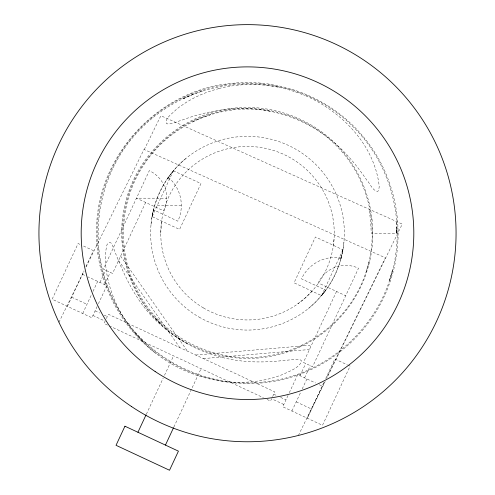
<?xml version="1.0" encoding="UTF-8"?>
<svg xmlns="http://www.w3.org/2000/svg" width="495" height="495" viewBox="0 0 495 495"><rect width="100%" height="100%" fill="white"/><g stroke="black" fill="none" stroke-linecap="round" stroke-linejoin="round"><path stroke-width="0.37" stroke-dasharray="2.48 1.86" d="M396.248 222.193L396.644 233.201L371.238 233.201L370.687 221.296L369.078 209.206M160.751 233.201L161.605 221.055M334.038 239.258L333.395 245.347M151.025 224.495C153.264 198.743 166.339 174.24 186.448 157.998M341.135 258.006C338.091 269.422 332.844 280.547 325.828 290.188L301.48 278.84A37.1 37.1 0 0 1 341.16 257.914L342.75 250.829L343.976 241.906M368.825 262.369L366.288 271.328C352.199 316.15 310.903 350.646 264.274 356.468C217.41 363.2 168.102 340.368 142.95 300.255C116.795 260.252 116.993 205.258 143.451 165.454C169.736 124.059 221.902 101.654 270.016 111.239C298.782 116.913 325.382 132.091 345.504 153.332C353.504 161.642 360.447 170.886 366.993 180.359C370.353 183.893 372.463 190.748 377.728 191.441L378.576 190.346L379.139 187.376A22.931 22.931 0 0 0 379.158 185.668C374.294 144.682 341.519 111.202 304.747 95.362M389.478 280.405L392.591 269.707C378.613 328.253 326.217 374.752 266.428 381.688C206.186 390.079 143.185 357.402 115.354 303.317C85.969 249.369 94.91 178.033 136.75 133.044C171.617 94.137 227.552 76.162 278.574 87.219M168.046 177.792L173.448 170.763L200.951 183.589L179.574 229.433L152.064 216.606L153.493 209.831L177.841 221.185A37.1 37.1 0 0 0 168.362 177.34L168.331 177.389M173.448 170.763L152.064 216.606L152.25 215.572M342.75 250.829L342.936 249.796L315.426 236.963L294.049 282.812L321.552 295.639L325.828 290.188L315.996 301.696L308.552 308.404M152.064 216.606L153.493 209.831M341.123 258.05L342.936 249.796L321.552 295.639L325.828 290.188M341.111 258.099L341.018 258.446M338.834 258.582A36.129 36.129 0 0 1 340.907 258.86L340.993 258.538M366.269 271.409C380.847 227.273 367.983 175.793 334.348 143.717C303.509 113.367 256.429 101.203 214.743 112.798C170.268 124.449 134.312 162.496 125.167 207.547C116.053 249.239 130.21 294.896 161.277 324.151L154.768 317.493L161.277 324.151M389.491 280.331C407.639 227.644 392.956 165.732 353.133 126.77C316.559 89.861 260.203 74.541 209.973 87.832C156.408 101.135 112.65 146.254 100.98 200.197C89.428 249.987 105.658 304.901 142.424 340.411L142.572 340.572C178.565 376.361 233.25 391.551 282.546 379.498C332.108 368.039 374.158 329.726 390.19 281.457C406.76 233.572 396.848 177.829 364.79 138.588C333.438 99.223 281.55 77.727 231.549 83.401L231.177 83.445C158.765 89.787 98.016 154.873 96.575 227.533C94.322 277.701 119.116 327.913 160.293 356.647C185.254 374.585 216.365 383.971 247.104 382.14C259.479 381.397 271.798 378.885 283.313 374.232C289.891 370.953 298.714 368.237 301.832 361.121C299.933 358.386 295.701 359.76 292.836 359.63C285.429 360.273 278.048 361.226 270.617 361.616A188.638 188.638 0 0 1 257.245 361.919C221.958 361.666 186.708 348.635 160.634 324.683C136.626 303.942 123.416 274.539 112.544 245.483A19.732 19.732 0 0 0 112.093 244.66C110.527 240.335 106.468 243.342 106.53 246.906C104.445 256.447 105.509 266.397 107.18 275.913C113.194 306.776 131.602 334.657 156.395 353.746M67.425 306.356L83.989 270.827M85.938 266.644L93.413 250.625L82.294 245.452M82.708 313.483L91.655 294.284M92.992 291.419L97.67 281.389M99.965 282.459L105.664 270.233M104.55 284.594L110.249 272.368M97.125 306.504L91.878 317.759L52.142 299.228L78.123 243.509L81.601 245.124M98.418 303.726L106.84 285.665L88.122 276.934M145.648 202.449L112.544 273.438L103.375 269.162L149.304 170.664A30.35 30.35 0 0 1 163.981 211L136.478 198.173L166.827 198.173M106.394 318.545L108.38 314.288L274.805 391.898L271.91 398.122M146.353 414.204L163.195 378.081M164.495 375.303L173.566 355.849M173.863 427.03L201.069 368.676M288.003 395.517L282.756 406.766L322.493 425.298L350.089 366.114L348.004 365.143M289.303 392.739L297.724 374.678L315.488 382.957M336.526 291.462L303.423 362.451L312.593 366.727L358.522 268.228A30.35 30.35 0 0 0 318.186 282.911L345.696 295.738M300.013 375.742L305.718 363.516M304.598 377.883L310.303 365.657M291.926 411.042L300.88 391.848M302.216 388.977L306.894 378.953M323.767 382.666L307.209 418.17L325.203 381.435M325.716 378.489L334.806 358.999L347.311 364.821M58.936 322.319L84.045 271.093M86.081 266.935L144.002 149.453L385.388 257.821L326.292 378.508M144.274 149.57L160.863 115.725L402.256 224.099L326.898 377.97M298.398 435.458L324.59 381.973M169.346 179.549A36.129 36.129 0 0 0 167.805 178.138L167.935 177.953M167.805 178.138L168.257 177.495M312.017 291.19L305.248 297.934L297.804 303.874M193.1 94.304L182.562 98.92L193.093 94.304L203.983 90.548M193.013 121.553L201.812 117.705L210.882 114.543M218.914 88.593L213.76 90.041A119.833 119.833 0 0 0 193.675 98.121L186.64 102.1L179.957 106.598A82.578 82.578 0 0 0 176.331 109.42C173.114 113.12 164.099 118.311 166.611 123.824C171.703 124.672 176.573 121.572 181.387 120.347C209.478 109.779 240.366 105.014 270.016 111.239M195.748 355.033L308.824 345.368L310.928 346.351M203.389 358.597L309.449 349.532M157.243 205.505L181.319 205.505M82.387 274.261L85.251 275.597M319.312 384.739L322.177 386.075M71.701 297.186L86.984 304.314M296.202 401.872L311.485 409M95.083 310.879L99.668 313.019M104.253 315.154L107.31 316.583M273.741 394.187L276.798 395.616M280.615 397.398L285.968 399.892M92.942 315.464L105.169 321.168L104.099 323.458L108.653 325.58M283.827 404.477L271.6 398.772L270.53 401.068L265.332 398.642M109.302 325.883L263.383 397.732M187.271 343.765L176.783 337.343M180.217 339.589C135.451 312.017 112.272 254.721 125.241 203.773C136.639 153.889 181.17 114.11 232.013 108.362L231.648 108.405C273.327 102.972 316.961 120.174 343.697 152.608C370.965 184.87 380.018 231.196 366.869 271.34C354.179 311.794 319.659 344.31 278.518 354.55C237.532 365.298 191.67 353.356 161.129 323.99M135.098 332.677L142.572 340.572M120.613 256.132L187.438 351.153M118.565 260.525L179.796 347.589M396.538 227.285L396.569 228.022L396.557 227.657M396.582 228.393L396.637 230.608M396.613 229.501L396.656 232.087M396.644 231.351L396.656 233.201L396.656 232.458M396.625 230.243L396.656 233.201M218.889 88.5A134.151 134.151 0 0 1 304.679 95.523M199.07 317.091A96.865 96.865 0 0 0 344.365 233.201A96.865 96.865 0 0 0 199.07 149.311A96.865 96.865 0 0 0 199.07 317.091M203.482 307.952A86.749 86.749 0 0 0 334.243 233.943A86.749 86.749 0 0 0 204.769 157.707A86.749 86.749 0 0 0 203.482 307.952"/><path stroke-width="0.74" d="M137.932 432.265L146.031 414.897M165.441 445.092L173.535 427.723M124.938 426.207L116.034 445.308L169.519 470.25L178.429 451.149L124.938 426.207M155.127 371.504A166.314 166.314 0 0 0 413.455 244.047A166.314 166.314 0 0 0 173.912 84.051A166.314 166.314 0 0 0 155.127 371.504M131.664 406.636A208.562 208.562 0 0 0 455.617 246.801A208.562 208.562 0 0 0 155.22 46.165A208.562 208.562 0 0 0 131.664 406.636"/></g></svg>
